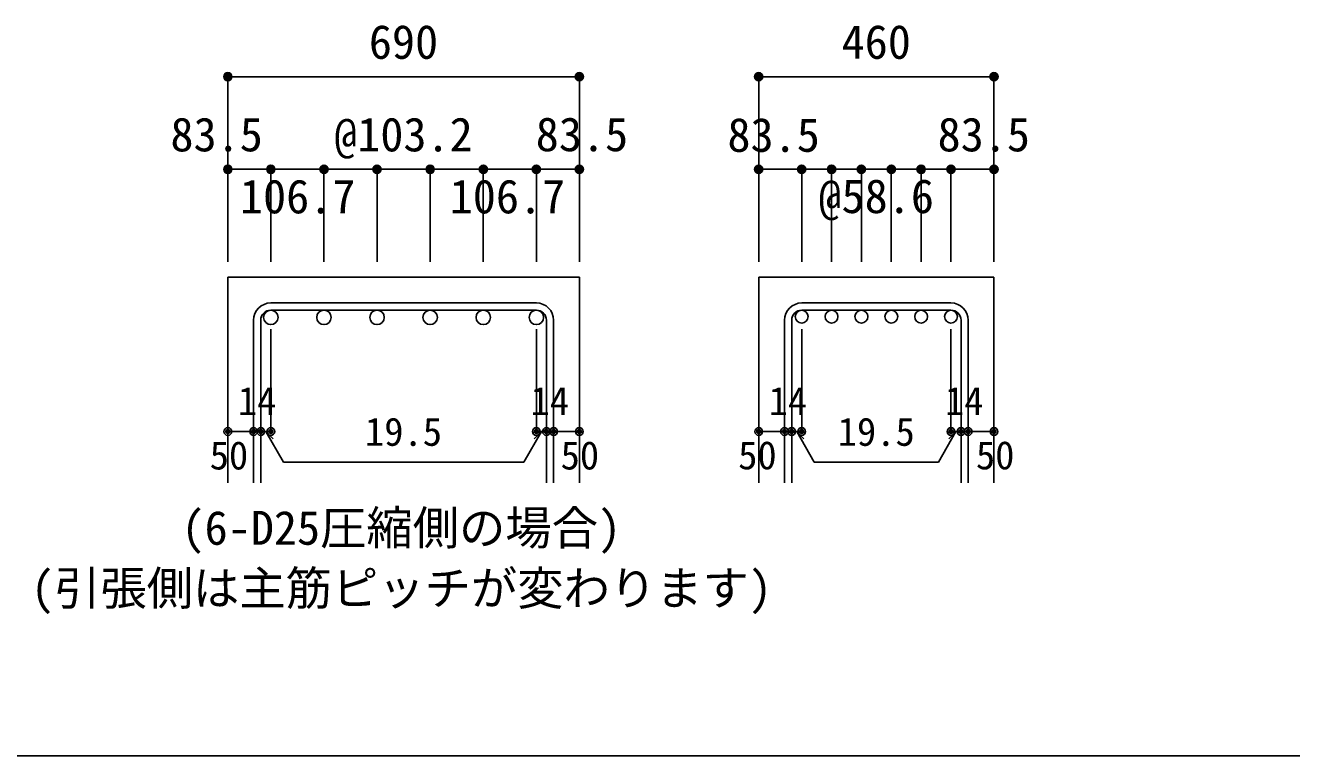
# Model space of a CAD drawing. Units: millimetres at full size, sheet at 1:30. Extents: x -5973 to 5954, y -4195 to 4201.
# Drawn here: x -1101 to 1359, y -4195 to -2775 of the extents above; entities that cross this region are included whole.
import ezdxf
from ezdxf.enums import TextEntityAlignment as Align

# ---------------------------------------------------------------- set-up
doc = ezdxf.new("R2010")
doc.units = ezdxf.units.MM
doc.header["$LTSCALE"] = 30
doc.header["$PDMODE"] = 32
doc.header["$PDSIZE"] = 15
for name, color, linetype in [('0-1', 2, 'Continuous'), ('0-5', 7, 'Continuous'), ('0-6', 7, 'Continuous'), ('0-7', 4, 'Continuous'), ('0-D', 4, 'Continuous'), ('F-0_枠', 6, 'Continuous')]:
    doc.layers.add(name, color=color, linetype=linetype)
doc.styles.add('ＭＳ ゴシック', font='')
doc.styles.get('ＭＳ ゴシック').set_extended_font_data('MS Gothic')

msp = doc.modelspace()

# ---------------------------------------------------------------- linework, layer by layer
at = {"layer": '0-1'}
for p, q in [((-707.61, -3264.89), (-707.61, -3664.89)), ((-707.61, -3264.89), (-24.61, -3264.89)), ((-24.61, -3264.89), (-24.61, -3664.89)), ((323.94, -3264.89), (323.94, -3664.89)), ((323.94, -3264.89), (780.94, -3264.89)), ((780.94, -3264.89), (780.94, -3664.89))]:
    msp.add_line(p, q, dxfattribs=at)
at = {"layer": '0-5', "color": 3}
for centre, radius in [((-624.11, -3342.89), 14), ((-520.91, -3342.89), 14), ((-417.71, -3342.89), 14), ((-314.51, -3342.89), 14), ((-211.31, -3342.89), 14), ((-108.11, -3342.89), 14), ((407.44, -3341.39), 12.5), ((465.44, -3341.39), 12.5), ((523.44, -3341.39), 12.5), ((581.44, -3341.39), 12.5), ((639.44, -3341.39), 12.5), ((697.44, -3341.39), 12.5)]:
    msp.add_circle(centre, radius, dxfattribs=at)
at = {"layer": '0-6'}
for p, q in [((-108.11, -3314.89), (-624.11, -3314.89)), ((697.44, -3314.89), (407.44, -3314.89)), ((-108.11, -3328.89), (-624.11, -3328.89)), ((697.44, -3328.89), (407.44, -3328.89)), ((-657.61, -3348.39), (-657.61, -3664.89)), ((-643.61, -3348.39), (-643.61, -3664.89)), ((-88.61, -3348.39), (-88.61, -3664.89)), ((-74.61, -3348.39), (-74.61, -3664.89)), ((373.94, -3348.39), (373.94, -3664.89)), ((387.94, -3348.39), (387.94, -3664.89)), ((716.94, -3348.39), (716.94, -3664.89)), ((730.94, -3348.39), (730.94, -3664.89))]:
    msp.add_line(p, q, dxfattribs=at)
for centre, radius, start, end in [((-624.11, -3348.39), 33.5, 90, 180), ((-108.11, -3348.39), 33.5, 0, 90), ((407.44, -3348.39), 33.5, 90, 180), ((697.44, -3348.39), 33.5, 0, 90), ((-624.11, -3348.39), 19.5, 90, 180), ((-108.11, -3348.39), 19.5, 0, 90), ((407.44, -3348.39), 19.5, 90, 180), ((697.44, -3348.39), 19.5, 0, 90)]:
    msp.add_arc(centre, radius, start, end, dxfattribs=at)
at = {"layer": '0-D'}
for p, q in [((-707.61, -2874.89), (-707.61, -3054.89)), ((-707.61, -2874.89), (-24.61, -2874.89)), ((-707.61, -2874.89), (-24.61, -2874.89)), ((-24.61, -2874.89), (-24.61, -3054.89)), ((323.94, -2874.89), (323.94, -3054.89)), ((323.94, -2874.89), (780.94, -2874.89)), ((323.94, -2874.89), (780.94, -2874.89)), ((780.94, -2874.89), (780.94, -3054.89)), ((-624.11, -3054.89), (-707.61, -3054.89)), ((-707.61, -3054.89), (-707.61, -3234.89)), ((-366.11, -3054.89), (-624.11, -3054.89)), ((-624.11, -3054.89), (-624.11, -3234.89)), ((-520.91, -3054.89), (-520.91, -3234.89)), ((-417.71, -3054.89), (-417.71, -3234.89)), ((-108.11, -3054.89), (-366.11, -3054.89)), ((-314.51, -3054.89), (-314.51, -3234.89)), ((-211.31, -3054.89), (-211.31, -3234.89)), ((-24.61, -3054.89), (-108.11, -3054.89)), ((-108.11, -3054.89), (-108.11, -3234.89)), ((-24.61, -3054.89), (-24.61, -3234.89)), ((407.44, -3054.89), (323.94, -3054.89)), ((323.94, -3054.89), (323.94, -3234.89)), ((552.44, -3054.89), (407.44, -3054.89)), ((407.44, -3054.89), (407.44, -3234.89)), ((465.44, -3054.89), (465.44, -3234.89)), ((523.44, -3054.89), (523.44, -3234.89)), ((697.44, -3054.89), (552.44, -3054.89)), ((581.44, -3054.89), (581.44, -3234.89)), ((639.44, -3054.89), (639.44, -3234.89)), ((780.94, -3054.89), (697.44, -3054.89)), ((697.44, -3054.89), (697.44, -3234.89)), ((780.94, -3054.89), (780.94, -3234.89)), ((-624.11, -3564.89), (-624.11, -3365.56)), ((-108.11, -3564.89), (-108.11, -3365.56)), ((407.44, -3564.89), (407.44, -3365.56)), ((697.44, -3564.89), (697.44, -3365.56)), ((-707.61, -3564.89), (-657.61, -3564.89)), ((-657.61, -3564.89), (-624.11, -3564.89)), ((-633.86, -3564.89), (-619.72, -3579.04)), ((-633.86, -3564.89), (-599.64, -3624.17)), ((-98.36, -3564.89), (-132.58, -3624.17)), ((-98.36, -3564.89), (-112.5, -3579.04)), ((-108.11, -3564.89), (-24.61, -3564.89)), ((-88.61, -3564.89), (-74.61, -3564.89)), ((323.94, -3564.89), (373.94, -3564.89)), ((373.94, -3564.89), (407.44, -3564.89)), ((397.69, -3564.89), (411.83, -3579.04)), ((397.69, -3564.89), (431.91, -3624.17)), ((707.19, -3564.89), (672.96, -3624.17)), ((707.19, -3564.89), (693.04, -3579.04)), ((697.44, -3564.89), (780.94, -3564.89)), ((716.94, -3564.89), (730.94, -3564.89)), ((-599.64, -3624.17), (-132.58, -3624.17)), ((431.91, -3624.17), (672.96, -3624.17))]:
    msp.add_line(p, q, dxfattribs=at)
for points in [[(-24.61, -2874.89), (-24.61, -3054.89), (-24.61, -3234.89)], [(780.94, -2874.89), (780.94, -3054.89), (780.94, -3234.89)]]:
    msp.add_lwpolyline(points, dxfattribs=at)
for centre, radius in [((-707.61, -2874.89), 8), ((-707.61, -2874.89), 7.2), ((-707.61, -2874.89), 6.4), ((-707.61, -2874.89), 5.6), ((-707.61, -2874.89), 4.8), ((-707.61, -2874.89), 4), ((-707.61, -2874.89), 3.2), ((-707.61, -2874.89), 2.4), ((-707.61, -2874.89), 1.6), ((-707.61, -2874.89), 0.8), ((-24.61, -2874.89), 8), ((-24.61, -2874.89), 7.2), ((-24.61, -2874.89), 6.4), ((-24.61, -2874.89), 5.6), ((-24.61, -2874.89), 4.8), ((-24.61, -2874.89), 4), ((-24.61, -2874.89), 3.2), ((-24.61, -2874.89), 2.4), ((-24.61, -2874.89), 1.6), ((-24.61, -2874.89), 0.8), ((323.94, -2874.89), 8), ((323.94, -2874.89), 7.2), ((323.94, -2874.89), 6.4), ((323.94, -2874.89), 5.6), ((323.94, -2874.89), 4.8), ((323.94, -2874.89), 4), ((323.94, -2874.89), 3.2), ((323.94, -2874.89), 2.4), ((323.94, -2874.89), 1.6), ((323.94, -2874.89), 0.8), ((780.94, -2874.89), 8), ((780.94, -2874.89), 7.2), ((780.94, -2874.89), 6.4), ((780.94, -2874.89), 5.6), ((780.94, -2874.89), 4.8), ((780.94, -2874.89), 4), ((780.94, -2874.89), 3.2), ((780.94, -2874.89), 2.4), ((780.94, -2874.89), 1.6), ((780.94, -2874.89), 0.8), ((-707.61, -3054.89), 8), ((-707.61, -3054.89), 7.2), ((-707.61, -3054.89), 6.4), ((-707.61, -3054.89), 5.6), ((-707.61, -3054.89), 4.8), ((-707.61, -3054.89), 4), ((-624.11, -3054.89), 8), ((-624.11, -3054.89), 7.2), ((-624.11, -3054.89), 6.4), ((-624.11, -3054.89), 5.6), ((-624.11, -3054.89), 4.8), ((-624.11, -3054.89), 4), ((-520.91, -3054.89), 8), ((-520.91, -3054.89), 7.2), ((-520.91, -3054.89), 6.4), ((-520.91, -3054.89), 5.6), ((-520.91, -3054.89), 4.8), ((-520.91, -3054.89), 4), ((-417.71, -3054.89), 8), ((-417.71, -3054.89), 7.2), ((-417.71, -3054.89), 6.4), ((-417.71, -3054.89), 5.6), ((-417.71, -3054.89), 4.8), ((-417.71, -3054.89), 4), ((-314.51, -3054.89), 8), ((-314.51, -3054.89), 7.2), ((-314.51, -3054.89), 6.4), ((-314.51, -3054.89), 5.6), ((-314.51, -3054.89), 4.8), ((-314.51, -3054.89), 4), ((-211.31, -3054.89), 8), ((-211.31, -3054.89), 7.2), ((-211.31, -3054.89), 6.4), ((-211.31, -3054.89), 5.6), ((-211.31, -3054.89), 4.8), ((-211.31, -3054.89), 4), ((-108.11, -3054.89), 8), ((-108.11, -3054.89), 7.2), ((-108.11, -3054.89), 6.4), ((-108.11, -3054.89), 5.6), ((-108.11, -3054.89), 4.8), ((-108.11, -3054.89), 4), ((-24.61, -3054.89), 8), ((-24.61, -3054.89), 7.2), ((-24.61, -3054.89), 6.4), ((-24.61, -3054.89), 5.6), ((-24.61, -3054.89), 4.8), ((-24.61, -3054.89), 4), ((323.94, -3054.89), 8), ((323.94, -3054.89), 7.2), ((323.94, -3054.89), 6.4), ((323.94, -3054.89), 5.6), ((323.94, -3054.89), 4.8), ((323.94, -3054.89), 4), ((407.44, -3054.89), 8), ((407.44, -3054.89), 7.2), ((407.44, -3054.89), 6.4), ((407.44, -3054.89), 5.6), ((407.44, -3054.89), 4.8), ((407.44, -3054.89), 4), ((465.44, -3054.89), 8), ((465.44, -3054.89), 7.2), ((465.44, -3054.89), 6.4), ((465.44, -3054.89), 5.6), ((465.44, -3054.89), 4.8), ((465.44, -3054.89), 4), ((523.44, -3054.89), 8), ((523.44, -3054.89), 7.2), ((523.44, -3054.89), 6.4), ((523.44, -3054.89), 5.6), ((523.44, -3054.89), 4.8), ((523.44, -3054.89), 4), ((581.44, -3054.89), 8), ((581.44, -3054.89), 7.2), ((581.44, -3054.89), 6.4), ((581.44, -3054.89), 5.6), ((581.44, -3054.89), 4.8), ((581.44, -3054.89), 4), ((639.44, -3054.89), 8), ((639.44, -3054.89), 7.2), ((639.44, -3054.89), 6.4), ((639.44, -3054.89), 5.6), ((639.44, -3054.89), 4.8), ((639.44, -3054.89), 4), ((697.44, -3054.89), 8), ((697.44, -3054.89), 7.2), ((697.44, -3054.89), 6.4), ((697.44, -3054.89), 5.6), ((697.44, -3054.89), 4.8), ((697.44, -3054.89), 4), ((780.94, -3054.89), 8), ((780.94, -3054.89), 7.2), ((780.94, -3054.89), 6.4), ((780.94, -3054.89), 5.6), ((780.94, -3054.89), 4.8), ((780.94, -3054.89), 4), ((-707.61, -3054.89), 3.2), ((-707.61, -3054.89), 2.4), ((-707.61, -3054.89), 1.6), ((-707.61, -3054.89), 0.8), ((-624.11, -3054.89), 3.2), ((-624.11, -3054.89), 2.4), ((-624.11, -3054.89), 1.6), ((-624.11, -3054.89), 0.8), ((-520.91, -3054.89), 3.2), ((-520.91, -3054.89), 2.4), ((-520.91, -3054.89), 1.6), ((-520.91, -3054.89), 0.8), ((-417.71, -3054.89), 3.2), ((-417.71, -3054.89), 2.4), ((-417.71, -3054.89), 1.6), ((-417.71, -3054.89), 0.8), ((-314.51, -3054.89), 3.2), ((-314.51, -3054.89), 2.4), ((-314.51, -3054.89), 1.6), ((-314.51, -3054.89), 0.8), ((-211.31, -3054.89), 3.2), ((-211.31, -3054.89), 2.4), ((-211.31, -3054.89), 1.6), ((-211.31, -3054.89), 0.8), ((-108.11, -3054.89), 3.2), ((-108.11, -3054.89), 2.4), ((-108.11, -3054.89), 1.6), ((-108.11, -3054.89), 0.8), ((-24.61, -3054.89), 3.2), ((-24.61, -3054.89), 2.4), ((-24.61, -3054.89), 1.6), ((-24.61, -3054.89), 0.8), ((323.94, -3054.89), 3.2), ((323.94, -3054.89), 2.4), ((323.94, -3054.89), 1.6), ((323.94, -3054.89), 0.8), ((407.44, -3054.89), 3.2), ((407.44, -3054.89), 2.4), ((407.44, -3054.89), 1.6), ((407.44, -3054.89), 0.8), ((465.44, -3054.89), 3.2), ((465.44, -3054.89), 2.4), ((465.44, -3054.89), 1.6), ((465.44, -3054.89), 0.8), ((523.44, -3054.89), 3.2), ((523.44, -3054.89), 2.4), ((523.44, -3054.89), 1.6), ((523.44, -3054.89), 0.8), ((581.44, -3054.89), 3.2), ((581.44, -3054.89), 2.4), ((581.44, -3054.89), 1.6), ((581.44, -3054.89), 0.8), ((639.44, -3054.89), 3.2), ((639.44, -3054.89), 2.4), ((639.44, -3054.89), 1.6), ((639.44, -3054.89), 0.8), ((697.44, -3054.89), 3.2), ((697.44, -3054.89), 2.4), ((697.44, -3054.89), 1.6), ((697.44, -3054.89), 0.8), ((780.94, -3054.89), 3.2), ((780.94, -3054.89), 2.4), ((780.94, -3054.89), 1.6), ((780.94, -3054.89), 0.8), ((-707.61, -3564.89), 4), ((-707.61, -3564.89), 3.6), ((-707.61, -3564.89), 3.2), ((-707.61, -3564.89), 2.8), ((-707.61, -3564.89), 2.4), ((-707.61, -3564.89), 2), ((-707.61, -3564.89), 1.6), ((-707.61, -3564.89), 1.2), ((-707.61, -3564.89), 0.8), ((-707.61, -3564.89), 0.4), ((-657.61, -3564.89), 4), ((-657.61, -3564.89), 3.6), ((-657.61, -3564.89), 3.2), ((-657.61, -3564.89), 2.8), ((-657.61, -3564.89), 2.4), ((-657.61, -3564.89), 2), ((-657.61, -3564.89), 1.6), ((-657.61, -3564.89), 1.2), ((-657.61, -3564.89), 0.8), ((-657.61, -3564.89), 0.4), ((-643.61, -3564.89), 4), ((-643.61, -3564.89), 3.6), ((-643.61, -3564.89), 3.2), ((-643.61, -3564.89), 2.8), ((-643.61, -3564.89), 2.4), ((-643.61, -3564.89), 2), ((-643.61, -3564.89), 1.6), ((-643.61, -3564.89), 1.2), ((-643.61, -3564.89), 0.8), ((-643.61, -3564.89), 0.4), ((-624.11, -3564.89), 4), ((-624.11, -3564.89), 3.6), ((-624.11, -3564.89), 3.2), ((-624.11, -3564.89), 2.8), ((-624.11, -3564.89), 2.4), ((-624.11, -3564.89), 2), ((-624.11, -3564.89), 1.6), ((-624.11, -3564.89), 1.2), ((-624.11, -3564.89), 0.8), ((-624.11, -3564.89), 0.4), ((-108.11, -3564.89), 4), ((-108.11, -3564.89), 3.6), ((-108.11, -3564.89), 3.2), ((-108.11, -3564.89), 2.8), ((-108.11, -3564.89), 2.4), ((-108.11, -3564.89), 2), ((-108.11, -3564.89), 1.6), ((-108.11, -3564.89), 1.2), ((-108.11, -3564.89), 0.8), ((-108.11, -3564.89), 0.4), ((-88.61, -3564.89), 4), ((-88.61, -3564.89), 3.6), ((-88.61, -3564.89), 3.2), ((-88.61, -3564.89), 2.8), ((-88.61, -3564.89), 2.4), ((-88.61, -3564.89), 2), ((-88.61, -3564.89), 1.6), ((-88.61, -3564.89), 1.2), ((-88.61, -3564.89), 0.8), ((-88.61, -3564.89), 0.4), ((-74.61, -3564.89), 4), ((-74.61, -3564.89), 3.6), ((-74.61, -3564.89), 3.2), ((-74.61, -3564.89), 2.8), ((-74.61, -3564.89), 2.4), ((-74.61, -3564.89), 2), ((-74.61, -3564.89), 1.6), ((-74.61, -3564.89), 1.2), ((-74.61, -3564.89), 0.8), ((-74.61, -3564.89), 0.4), ((-24.61, -3564.89), 4), ((-24.61, -3564.89), 3.6), ((-24.61, -3564.89), 3.2), ((-24.61, -3564.89), 2.8), ((-24.61, -3564.89), 2.4), ((-24.61, -3564.89), 2), ((-24.61, -3564.89), 1.6), ((-24.61, -3564.89), 1.2), ((-24.61, -3564.89), 0.8), ((-24.61, -3564.89), 0.4), ((323.94, -3564.89), 4), ((323.94, -3564.89), 3.6), ((323.94, -3564.89), 3.2), ((323.94, -3564.89), 2.8), ((323.94, -3564.89), 2.4), ((323.94, -3564.89), 2), ((323.94, -3564.89), 1.6), ((323.94, -3564.89), 1.2), ((323.94, -3564.89), 0.8), ((323.94, -3564.89), 0.4), ((373.94, -3564.89), 4), ((373.94, -3564.89), 3.6), ((373.94, -3564.89), 3.2), ((373.94, -3564.89), 2.8), ((373.94, -3564.89), 2.4), ((373.94, -3564.89), 2), ((373.94, -3564.89), 1.6), ((373.94, -3564.89), 1.2), ((373.94, -3564.89), 0.8), ((373.94, -3564.89), 0.4), ((387.94, -3564.89), 4), ((387.94, -3564.89), 3.6), ((387.94, -3564.89), 3.2), ((387.94, -3564.89), 2.8), ((387.94, -3564.89), 2.4), ((387.94, -3564.89), 2), ((387.94, -3564.89), 1.6), ((387.94, -3564.89), 1.2), ((387.94, -3564.89), 0.8), ((387.94, -3564.89), 0.4), ((407.44, -3564.89), 4), ((407.44, -3564.89), 3.6), ((407.44, -3564.89), 3.2), ((407.44, -3564.89), 2.8), ((407.44, -3564.89), 2.4), ((407.44, -3564.89), 2), ((407.44, -3564.89), 1.6), ((407.44, -3564.89), 1.2), ((407.44, -3564.89), 0.8), ((407.44, -3564.89), 0.4), ((697.44, -3564.89), 4), ((697.44, -3564.89), 3.6), ((697.44, -3564.89), 3.2), ((697.44, -3564.89), 2.8), ((697.44, -3564.89), 2.4), ((697.44, -3564.89), 2), ((697.44, -3564.89), 1.6), ((697.44, -3564.89), 1.2), ((697.44, -3564.89), 0.8), ((697.44, -3564.89), 0.4), ((716.94, -3564.89), 4), ((716.94, -3564.89), 3.6), ((716.94, -3564.89), 3.2), ((716.94, -3564.89), 2.8), ((716.94, -3564.89), 2.4), ((716.94, -3564.89), 2), ((716.94, -3564.89), 1.6), ((716.94, -3564.89), 1.2), ((716.94, -3564.89), 0.8), ((716.94, -3564.89), 0.4), ((730.94, -3564.89), 4), ((730.94, -3564.89), 3.6), ((730.94, -3564.89), 3.2), ((730.94, -3564.89), 2.8), ((730.94, -3564.89), 2.4), ((730.94, -3564.89), 2), ((730.94, -3564.89), 1.6), ((730.94, -3564.89), 1.2), ((730.94, -3564.89), 0.8), ((730.94, -3564.89), 0.4), ((780.94, -3564.89), 4), ((780.94, -3564.89), 3.6), ((780.94, -3564.89), 3.2), ((780.94, -3564.89), 2.8), ((780.94, -3564.89), 2.4), ((780.94, -3564.89), 2), ((780.94, -3564.89), 1.6), ((780.94, -3564.89), 1.2), ((780.94, -3564.89), 0.8), ((780.94, -3564.89), 0.4)]:
    msp.add_circle(centre, radius, dxfattribs=at)
at = {"layer": '0-D', "color": 7}
for p in [(-707.61, -2874.89), (-24.61, -2874.89), (323.94, -2874.89), (780.94, -2874.89), (-707.61, -3054.89), (-624.11, -3054.89), (-520.91, -3054.89), (-417.71, -3054.89), (-314.51, -3054.89), (-211.31, -3054.89), (-108.11, -3054.89), (-24.61, -3054.89), (323.94, -3054.89), (407.44, -3054.89), (465.44, -3054.89), (523.44, -3054.89), (581.44, -3054.89), (639.44, -3054.89), (697.44, -3054.89), (780.94, -3054.89), (-707.61, -3564.89), (-657.61, -3564.89), (-643.61, -3564.89), (-624.11, -3564.89), (-108.11, -3564.89), (-88.61, -3564.89), (-74.61, -3564.89), (-24.61, -3564.89), (323.94, -3564.89), (373.94, -3564.89), (387.94, -3564.89), (407.44, -3564.89), (697.44, -3564.89), (716.94, -3564.89), (730.94, -3564.89), (780.94, -3564.89)]:
    msp.add_point(p, dxfattribs=at)
at = {"layer": 'F-0_枠'}
msp.add_line((5954.1, -4195.24), (-5972.88, -4195.24), dxfattribs=at)

# ---------------------------------------------------------------- texts
at = {"layer": '0-7', "color": 7, "style": 'ＭＳ ゴシック'}
for s, p in [('(6-D25圧縮側の場合)', (-797.68, -3804.89)), ('(引張側は主筋ピッチが変わります)', (-1090.18, -3922.22))]:
    msp.add_text(s, height=65.98, dxfattribs=at).set_placement(p, align=Align.BOTTOM_LEFT)
at = {"layer": '0-D', "style": 'ＭＳ ゴシック'}
for s, height, p in [('690', 65.98, (-433.61, -2859.89)), ('460', 65.98, (484.94, -2859.89)), ('83.5', 65.98, (-819.11, -3039.89)), ('@103.2', 65.98, (-501.11, -3039.89)), ('83.5', 65.98, (-109.37, -3039.54)), ('83.5', 65.98, (263.13, -3040.74)), ('83.5', 65.98, (671.44, -3039.89)), ('106.7', 65.98, (-684.1, -3160.4)), ('106.7', 65.98, (-276.52, -3160.4)), ('@58.6', 65.98, (439.94, -3159.89)), ('14', 54.99, (-688.15, -3549.44)), ('14', 54.99, (-119.56, -3549.44)), ('14', 54.99, (343.4, -3549.44)), ('14', 54.99, (685.98, -3549.44)), ('19.5', 54.99, (-441.11, -3609.17)), ('19.5', 54.99, (477.44, -3609.17)), ('50', 54.99, (-742.84, -3655.2)), ('50', 54.99, (-61.03, -3655.2)), ('50', 54.99, (283.94, -3654.89)), ('50', 54.99, (745.94, -3654.89))]:
    msp.add_text(s, height=height, dxfattribs=at).set_placement(p, align=Align.BOTTOM_LEFT)

doc.saveas('drawing.dxf')
